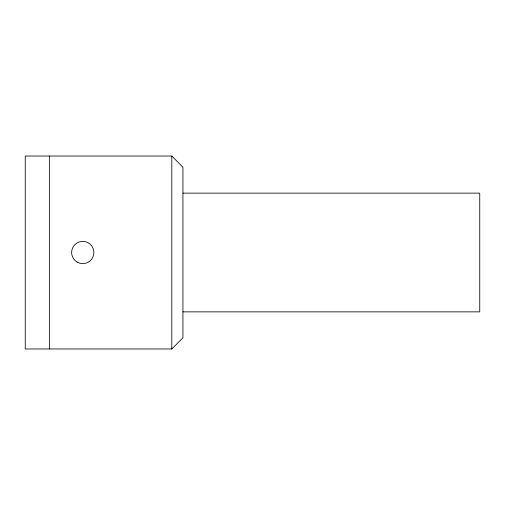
<?xml version="1.0" encoding="UTF-8"?>
<svg xmlns="http://www.w3.org/2000/svg" width="505" height="505" viewBox="0 0 505 505"><rect width="100%" height="100%" fill="white"/><g stroke="black" fill="none" stroke-linecap="round" stroke-linejoin="round"><path stroke-width="0.76" d="M171.801 348.968L182.936 337.832L182.936 167.168L171.801 156.032L25.25 156.032L25.25 348.968L171.801 348.968L171.801 156.032M182.936 193.137L479.75 193.137L479.75 311.863L182.936 311.863M49.364 156.032L49.364 348.968M77.196 262.139A11.129 11.129 0 0 0 93.886 252.5A11.129 11.129 0 0 0 77.196 242.861A11.129 11.129 0 0 0 77.196 262.139"/></g></svg>
